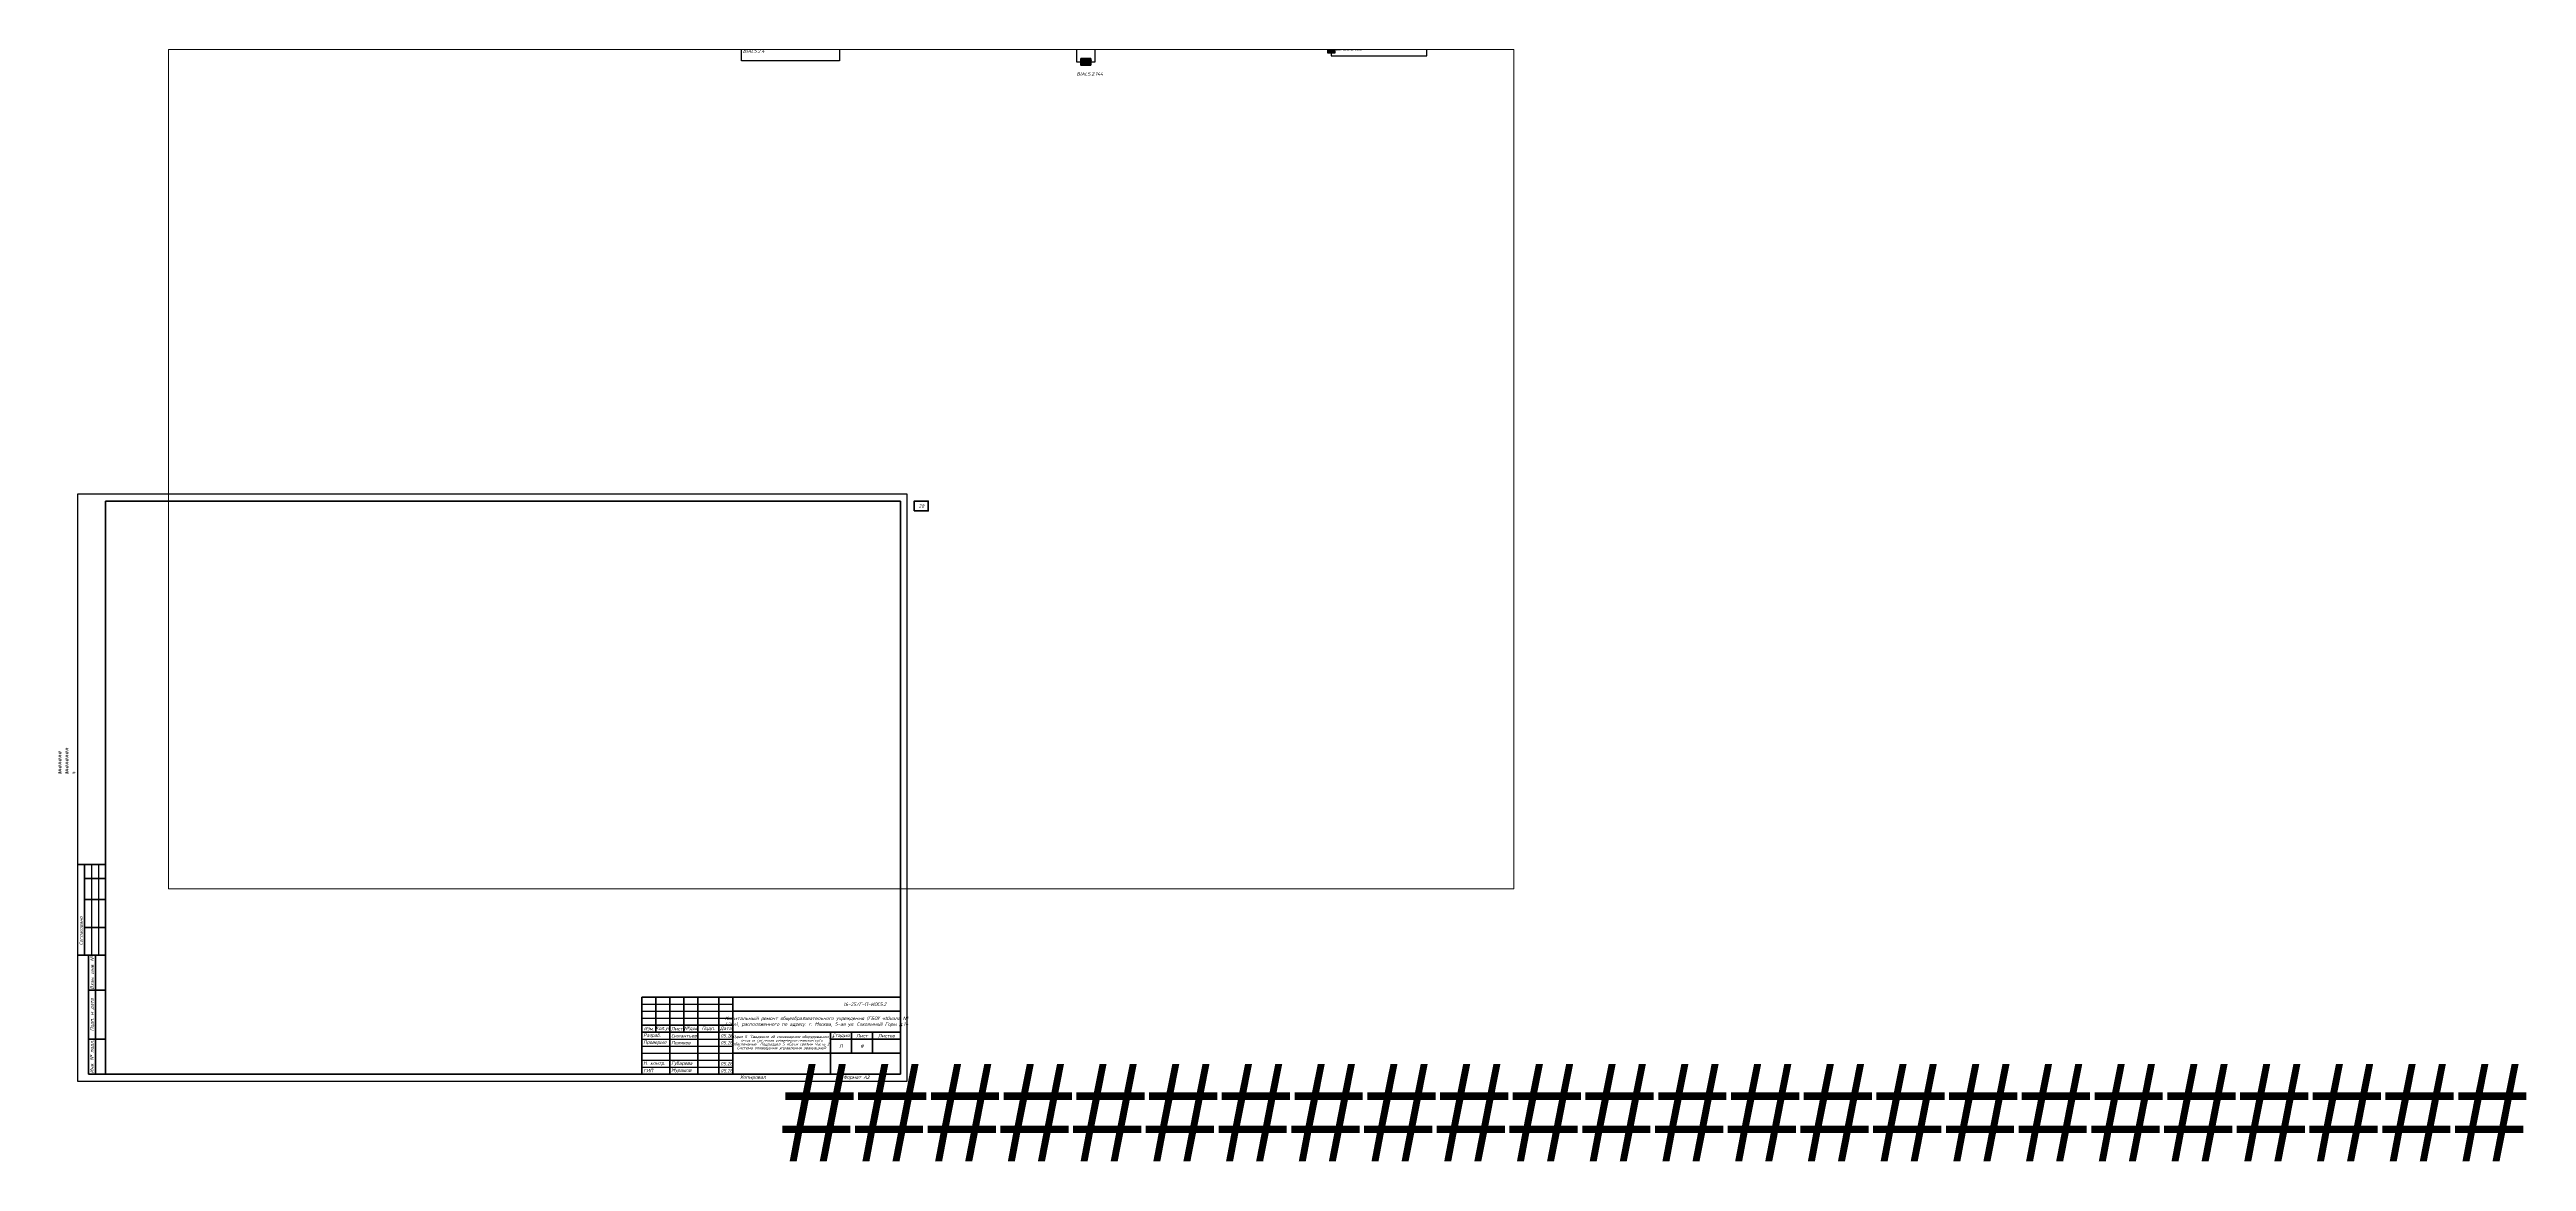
# Paper-space layout '6 Схема внешних соединений' of a CAD drawing. Extents: x -20 to 1753, y -58 to 738.
# The model-space entities are those that its viewports show. They can reach past a viewport. Long polylines and large blocks are cut down to what shows.
import ezdxf
from ezdxf.enums import TextEntityAlignment as Align

# ---------------------------------------------------------------- set-up
doc = ezdxf.new("R2018")
doc.units = 0
doc.header["$LTSCALE"] = 100
doc.set_wipeout_variables(frame=1)
doc.linetypes.add('ACAD_ISO02W100', pattern=[15, 12, -3])
doc.layers.get('Defpoints').update_dxf_attribs({"color": 42})
doc.layers.add('00-Штамп', color=7, linetype='Continuous', lineweight=0)
doc.layers.add('cc_ПС', color=6, linetype='пс  -V-V-V-V-V-V-V-', lineweight=30)
doc.layers.add('_СОУЭ Оповещение_световое', color=1, linetype='Continuous')
doc.styles.add('ISOCPEUR', font='isocpeui.ttf', dxfattribs={"height": 250})
doc.styles.add('OlympDesign', font='isocpeui.ttf', dxfattribs={"height": 250})
doc.styles.get("Standard").update_dxf_attribs({"font": 'arial.ttf'})
doc.linetypes.add('пс  -V-V-V-V-V-V-V-', pattern='A,20,-0.2,["V",Standard,S=3,R=0,X=1,Y=-1.5],-5', length=25.2)

# ---------------------------------------------------------------- blocks, each defined once
blk = doc.blocks.new('*U252')
at = {"linetype": 'Continuous', "lineweight": 25}
for p, q in [((594, 420), (0, 420)), ((0, 420), (0, 0)), ((594, 0), (594, 420)), ((10, 155), (10, 90)), ((15, 155), (15, 90)), ((404, 55), (469, 55)), ((404, 50), (469, 50)), ((404, 45), (469, 45)), ((404, 30), (469, 30)), ((404, 25), (469, 25)), ((404, 20), (469, 20)), ((0, 0), (594, 0)), ((404, 15), (469, 15)), ((404, 10), (469, 10))]:
    blk.add_line(p, q, dxfattribs=at)
at = {"linetype": 'Continuous', "lineweight": 60}
for p, q in [((589, 415), (20, 415)), ((20, 415), (20, 5)), ((589, 5), (589, 415)), ((20, 155), (0, 155)), ((5, 155), (5, 90)), ((20, 145), (5, 145)), ((20, 130), (5, 130)), ((20, 110), (5, 110)), ((20, 90), (0, 90)), ((8, 90), (8, 5)), ((13, 90), (13, 5)), ((8, 65), (20, 65)), ((404, 60), (589, 60)), ((404, 5), (404, 60)), ((414, 60), (414, 35)), ((424, 60), (424, 5)), ((434, 60), (434, 35)), ((444, 60), (444, 5)), ((459, 60), (459, 5)), ((469, 5), (469, 60)), ((589, 5), (589, 60)), ((404, 40), (469, 40)), ((469, 50), (589, 50)), ((8, 30), (20, 30)), ((404, 35), (589, 35)), ((469, 20), (589, 20)), ((539, 35), (539, 5)), ((539, 30), (589, 30)), ((554, 35), (554, 20)), ((569, 35), (569, 20)), ((8, 5), (20, 5)), ((20, 5), (589, 5))]:
    blk.add_line(p, q, dxfattribs=at)
at = {"linetype": 'Continuous', "lineweight": 40}
blk.add_line((539, 5), (539, 35), dxfattribs=at)
at = {"lineweight": 60}
blk.add_lwpolyline([(599, 408), (609, 408), (609, 415), (599, 415)], close=True, dxfattribs=at)
at = {"linetype": 'Continuous', "rotation": 90, "style": 'ISOCPEUR'}
for s, insert, char_height, width, attachment_point in [('#########################', (-7.5, 176), 2.5, 19, 4), ('########################', (-12.5, 176), 2.5, 19, 4), ('#####', (-12.5, 215), 2.5, 10, 5), ('#####', (-7.5, 215), 2.5, 10, 5), ('#####', (-2.5, 215), 2.5, 10, 5), ('Согласовано', (-17.5, 172.5), 3, 35, 5), ('Гл. спец ВК', (-12.5, 156), 2.5, 19, 4), ('Гл. спец ЭОМ', (-7.5, 156), 2.5, 19, 4), ('######################', (-7.5, 111), 2.5, 19, 4), ('########################', (-2.5, 111), 2.5, 19, 4), ('#####', (-12.5, 150), 2.5, 10, 5), ('#####', (-7.5, 150), 2.5, 10, 5), ('#####', (-2.5, 150), 2.5, 10, 5), ('######', (-12.5, 111), 2.5, 19, 4), ('Гл. констр. ', (-7.5, 91), 2.5, 19, 4), ('Гл. спец ОВ', (-2.5, 91), 2.5, 19, 4), ('Согласовано', (2.5, 107.5), 2.5, 35, 5), ('ГАП', (-12.5, 91), 2.5, 19, 4), ('Взам. инв. №', (10.5, 77.5), 2.5, 25, 5), ('Подп. и дата', (10.5, 47.5), 2.5, 35, 5), ('Инв. № подл.', (10.5, 17.5), 2.5, 25, 5)]:
    blk.add_mtext(s, dxfattribs=dict(at, insert=insert, char_height=char_height, width=width, attachment_point=attachment_point))
at = {"linetype": 'Continuous', "char_height": 2.5, "style": 'ISOCPEUR'}
for s, insert, width, attachment_point in [('16-25/Г-П–ИОС5.2', (579, 55), 110, 6), ('Капитальный ремонт общеобразовательного учреждения (ГБОУ «Школа № 429»), расположенного по адресу: г. Москва, 5-ая ул. Соколиной Горы д.14', (529, 42.5), 120, 5), ('Разраб.', (405, 32.5), 19, 4), ('Проверил', (405, 27.5), 19, 4), ('Силантьев', (425, 32.5), 19, 4), ('Поляков', (425, 27.5), 19, 4), ('05.26', (460.3, 32.5), 10, 4), ('05.26', (460.3, 27.5), 10, 4), ('П', (546.5, 25), 15, 5), ('Н. контр.', (405, 12.5), 19, 4), ('ГИП', (405, 7.5), 19, 4), ('Губарева', (425, 12.5), 19, 4), ('Мурашов', (425, 7.5), 19, 4), ('05.26', (460.3, 12.5), 10, 4), ('05.26', (460.3, 7.4), 10, 4), ('Копировал', (483.5, 2.5), 25, 5), ('Формат', (554.5, 2.5), 16, 5)]:
    blk.add_mtext(s, dxfattribs=dict(at, insert=insert, width=width, attachment_point=attachment_point))
at = {"char_height": 2.5, "attachment_point": 5, "style": 'ISOCPEUR'}
for s, insert, width in [('Изм.', (409, 37.5), 10), ('Кол.уч', (419, 37.5), 10), ('Лист', (429, 37.5), 10), ('№док', (439, 37.5), 10), ('Подп.', (451.5, 37.5), 15), ('Дата', (464, 37.5), 10), ('Стадия', (546.5, 32.5), 15), ('Лист', (561.5, 32.5), 15), ('Листов', (579, 32.5), 20)]:
    blk.add_mtext(s, dxfattribs=dict(at, insert=insert, width=width))
at = {"linetype": 'Continuous', "insert": (504, 27.5), "char_height": 2, "width": 70, "attachment_point": 5, "line_spacing_factor": 0.8, "style": 'ISOCPEUR'}
blk.add_mtext('Раздел 5 "Сведения об инженерном оборудовании, о сетях и системах инженерно‐технического обеспечения" Подраздел 5 «Сети связи» Часть 2. Система оповещения управления эвакуацией', dxfattribs=at)
at = {"style": 'ISOCPEUR'}
for tag, p in [('Сквозная_нумерация', (604, 411.5)), ('Форма3_номер_листа', (561.5, 25)), ('Форма3_количество_листов', (579, 25))]:
    blk.add_attdef(tag, text='', height=2.5, dxfattribs=at).set_placement(p, align=Align.MIDDLE_CENTER)
blk.add_attdef('Форма3_дополнительный_шифр', text='', height=2.5, dxfattribs=at).set_placement((579, 55), align=Align.MIDDLE_LEFT)
at = {"lineweight": 30, "flags": 104}
blk.add_attdef('Форма3_наименование_чертежа', text='', height=2.5, dxfattribs=at).set_placement((504, 12.5), align=Align.MIDDLE_CENTER)
at = {"style": 'ISOCPEUR', "flags": 8}
blk.add_attdef('Формат', (562.5, 1.5), '', height=2.5, dxfattribs=at)
blk.add_wipeout([(-20, 220), (-0.5, 220), (-0.5, 90), (-20, 90)])
blk = doc.blocks.new('*U213')
at = {"linetype": 'Continuous', "lineweight": 20, "true_color": 0xffffff}
h = blk.add_hatch(color=7, dxfattribs=at)
h.dxf.hatch_style = 1
h.paths.add_polyline_path([(200, -972), (200, 39), (-994, 39), (-994, -972)])
at = {"color": 1, "linetype": 'Continuous', "lineweight": 30}
blk.add_lwpolyline([(-992, 40), (202, 40), (202, -972), (-992, -972)], close=True, dxfattribs=at)
blk.add_lwpolyline([(124, -448, 0, 244, 0), (-364, -448, 0, 0, 0), (-890, -448, 0, 0, 0)], format="xyseb", dxfattribs=at)
at = {"style": 'OlympDesign'}
blk.add_attdef('НУМЕРАЦИЯ', (-556, 3091), '', height=500, dxfattribs=at)
at = {"color": 6, "lineweight": 20, "style": 'OlympDesign', "flags": 1}
for tag, p in [('ПОМЕЩЕНИЕ', (1645, -43)), ('ИД', (2550, -400))]:
    blk.add_attdef(tag, p, '', height=250, dxfattribs=at)
at = {"color": 2, "linetype": 'Continuous', "lineweight": 30, "style": 'OlympDesign', "width": 0.8, "flags": 1}
blk.add_attdef('ID', (2010, -411), '', height=250, dxfattribs=at)
blk = doc.blocks.new('*U214')
at = {"linetype": 'Continuous', "lineweight": 20, "true_color": 0xffffff}
h = blk.add_hatch(color=7, dxfattribs=at)
h.dxf.hatch_style = 1
h.paths.add_polyline_path([(200, -972), (200, 39), (-994, 39), (-994, -972)])
at = {"color": 1, "linetype": 'Continuous', "lineweight": 30}
blk.add_lwpolyline([(-992, 40), (202, 40), (202, -972), (-992, -972)], close=True, dxfattribs=at)
blk.add_lwpolyline([(124, -448, 0, 244, 0), (-364, -448, 0, 0, 0), (-890, -448, 0, 0, 0)], format="xyseb", dxfattribs=at)
at = {"color": 6, "lineweight": 20, "style": 'OlympDesign', "flags": 1}
for tag, p in [('ПОМЕЩЕНИЕ', (1645, -43)), ('ИД', (2550, -400))]:
    blk.add_attdef(tag, p, '', height=250, dxfattribs=at)
at = {"style": 'OlympDesign'}
blk.add_attdef('НУМЕРАЦИЯ', (-150, -1563), '', height=500, dxfattribs=at)
at = {"color": 2, "linetype": 'Continuous', "lineweight": 30, "style": 'OlympDesign', "width": 0.8, "flags": 1}
blk.add_attdef('ID', (2010, -411), '', height=250, dxfattribs=at)
blk = doc.blocks.new('*U160')
at = {"linetype": 'Continuous', "lineweight": 20, "true_color": 0xffffff}
h = blk.add_hatch(color=7, dxfattribs=at)
h.dxf.hatch_style = 1
h.paths.add_polyline_path([(196, -973), (201, 39), (-994, 43), (-998, -968)])
at = {"color": 1, "linetype": 'Continuous', "lineweight": 30}
blk.add_lwpolyline([(-994, 43), (201, 39), (196, -973), (-998, -968)], close=True, dxfattribs=at)
blk.add_lwpolyline([(-889, -440, 0, 244, 0), (-401, -442, 0, 0, 0), (125, -444, 0, 0, 0)], format="xyseb", dxfattribs=at)
at = {"color": 6, "lineweight": 20, "style": 'OlympDesign', "flags": 1}
for tag, p in [('ПОМЕЩЕНИЕ', (1643, -44)), ('ИД', (2549, -401))]:
    blk.add_attdef(tag, p, '', height=250, dxfattribs=at)
at = {"style": 'OlympDesign'}
blk.add_attdef('НУМЕРАЦИЯ', (451, -850), '', height=500, dxfattribs=at)
at = {"color": 2, "linetype": 'Continuous', "lineweight": 30, "style": 'OlympDesign', "width": 0.8, "flags": 1}
blk.add_attdef('ID', (2008, -419), '', height=250, rotation=359.76857, dxfattribs=at)
blk = doc.blocks.new('*U161')
at = {"linetype": 'Continuous', "lineweight": 20, "true_color": 0xffffff}
h = blk.add_hatch(color=7, dxfattribs=at)
h.dxf.hatch_style = 1
h.paths.add_polyline_path([(200, -972), (200, 39), (-994, 39), (-994, -972)])
at = {"color": 1, "linetype": 'Continuous', "lineweight": 30}
blk.add_lwpolyline([(-992, 40), (202, 40), (202, -972), (-992, -972)], close=True, dxfattribs=at)
blk.add_lwpolyline([(124, -448, 0, 244, 0), (-364, -448, 0, 0, 0), (-890, -448, 0, 0, 0)], format="xyseb", dxfattribs=at)
at = {"color": 6, "lineweight": 20, "style": 'OlympDesign', "flags": 1}
for tag, p in [('ПОМЕЩЕНИЕ', (1645, -43)), ('ИД', (2550, -400))]:
    blk.add_attdef(tag, p, '', height=250, dxfattribs=at)
at = {"style": 'OlympDesign'}
blk.add_attdef('НУМЕРАЦИЯ', (-636, -1106), '', height=500, dxfattribs=at)
at = {"color": 2, "linetype": 'Continuous', "lineweight": 30, "style": 'OlympDesign', "width": 0.8, "flags": 1}
blk.add_attdef('ID', (2010, -411), '', height=250, dxfattribs=at)
blk = doc.blocks.new('*U226')
at = {"linetype": 'Continuous', "lineweight": 20, "true_color": 0xffffff}
h = blk.add_hatch(color=7, dxfattribs=at)
h.dxf.hatch_style = 1
h.paths.add_polyline_path([(-15, 709), (-15, -223), (1418, -210), (1418, 722)])
at = {"color": 1, "linetype": 'Continuous', "lineweight": 50}
blk.add_lwpolyline([(-15, 709), (1418, 722), (1418, -210), (-15, -223)], close=True, dxfattribs=at)
at = {"color": 1, "linetype": 'Continuous', "lineweight": 30, "insert": (100, 455), "char_height": 300, "attachment_point": 1, "style": 'OlympDesign'}
blk.add_mtext_dynamic_manual_height_columns('ВЫХОД', width=642.49, gutter_width=25, heights=[0], dxfattribs=at)
at = {"style": 'OlympDesign'}
blk.add_attdef('НУМЕРАЦИЯ', (-582, -1737), '', height=500, rotation=90, dxfattribs=at)
at = {"color": 6, "lineweight": 20, "style": 'OlympDesign', "flags": 1}
for tag, p in [('ПОМЕЩЕНИЕ', (1645, -43)), ('ИД', (2550, -400))]:
    blk.add_attdef(tag, p, '', height=250, dxfattribs=at)

msp = doc.modelspace()

# ---------------------------------------------------------------- linework, layer by layer
at = {"layer": 'cc_ПС', "color": 1, "linetype": 'ACAD_ISO02W100', "lineweight": 30, "ltscale": 30}
for points in [[(356191.6, -257289.7), (356191.6, -267508.2), (349182.4, -267508.2), (349182.4, -266386.7), (352757.3, -266395.8), (352757.3, -257415.3)], [(373173.8, -263039.7), (373173.8, -267589.7), (374499.3, -267589.7), (374499.3, -263039.7)], [(391397.3, -257281.1), (391397.3, -267150.5), (398247.4, -267150.5), (398247.4, -266394.5), (394702.8, -266394.5), (394702.8, -258727.6)]]:
    msp.add_lwpolyline(points, dxfattribs=at)

# ---------------------------------------------------------------- block references
at = {"layer": '_СОУЭ Оповещение_световое', "color": 4}
ref = msp.add_blockref('*U214', (349364.3, -266162.8), dxfattribs=dict(at, xscale=0.5, yscale=0.5, zscale=0.5))
ref.add_attrib('НУМЕРАЦИЯ', 'BIAL5.2.4', (349289.2, -266944.2), dxfattribs={"layer": '00-Штамп', "color": 7, "height": 250, "style": 'OlympDesign'})
ref = msp.add_blockref('*U213', (355958.6, -266190), dxfattribs=dict(at, xscale=0.5, yscale=0.5, zscale=0.5, rotation=90))
ref.add_attrib('НУМЕРАЦИЯ', 'BIAL5.2.3', (354413.1, -266467.9), dxfattribs={"layer": '00-Штамп', "color": 7, "height": 250, "style": 'OlympDesign'})
ref = msp.add_blockref('*U226', (373474.7, -267711.2), dxfattribs=dict(at, xscale=0.4999999999999989, yscale=0.4999999999999989, zscale=0.4999999999999989, rotation=359.4723474880294))
ref.add_attrib('НУМЕРАЦИЯ', 'BIAL5.2.144', (373175.5, -268577.3), dxfattribs={"layer": '00-Штамп', "color": 7, "height": 250, "style": 'OlympDesign'})
ref = msp.add_blockref('*U161', (391164.4, -266473.2), dxfattribs=dict(at, xscale=0.5, yscale=0.5, zscale=0.5, rotation=90))
ref.add_attrib('НУМЕРАЦИЯ', 'BIAL5.2.138', (391717.3, -266791.1), dxfattribs={"layer": '00-Штамп', "color": 7, "height": 250, "style": 'OlympDesign'})
ref = msp.add_blockref('*U160', (398447.7, -266163.4), dxfattribs=dict(at, xscale=0.5, yscale=0.5, zscale=0.5))
ref.add_attrib('НУМЕРАЦИЯ', 'BIAL5.2.137', (398673.2, -266588.5), dxfattribs={"layer": '00-Штамп', "color": 7, "height": 250, "style": 'OlympDesign'})

psp = doc.layouts.new('6 Схема внешних соединений')

# ---------------------------------------------------------------- block references
ref = psp.add_blockref('*U252', (0, 0))
ref.add_attrib('Формат', 'А2', (562.5, 1.5), dxfattribs={"height": 2.5, "style": 'ISOCPEUR'})
ref.add_attrib('Форма3_номер_листа', '#', dxfattribs={"height": 2.5, "style": 'ISOCPEUR'}).set_placement((561.5, 25), align=Align.MIDDLE_CENTER)
lines = psp.add_mtext('########################', dxfattribs={"insert": (504, 12.5), "char_height": 70, "attachment_point": 1})
ref.add_attrib('Форма3_наименование_чертежа', '', (504, 12.5), dxfattribs={"flags": 104}).embed_mtext(lines)
ref.add_attrib('Сквозная_нумерация', '20', dxfattribs={"height": 2.5, "style": 'ISOCPEUR'}).set_placement((604, 411.5), align=Align.MIDDLE_CENTER)

# ---------------------------------------------------------------- next in the draw order: viewports
at = {"layer": 'Defpoints', "color": 2}
psp.add_viewport(center=(546.7, 437.8), size=(963, 600.491), view_center_point=(356325.2, -296735.1), view_height=60049.123, dxfattribs=at)

doc.saveas('drawing.dxf')
